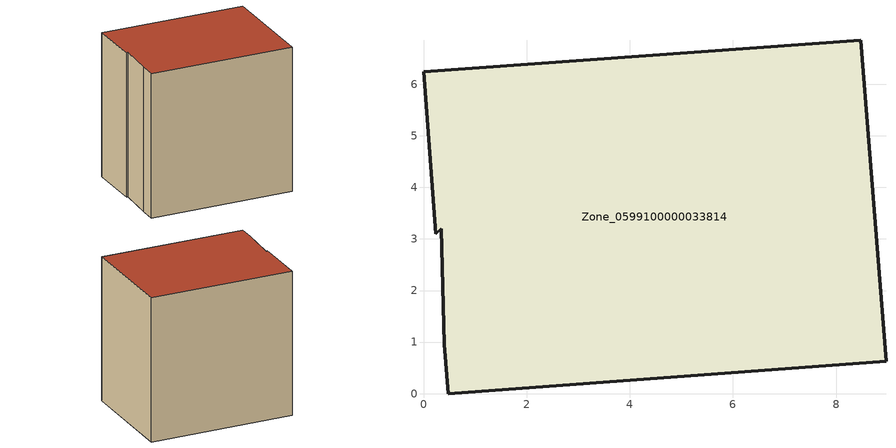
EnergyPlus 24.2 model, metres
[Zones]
Zone_0599100000033814
 floor ground (C_G): 0.41,0.96 0.35,3.2 0.24,3.1 0,6.24 8.48,6.85 8.97,0.63 0.48,0 z0
 wall outside (C_F): 8.97,0.63 8.48,6.85 0,6.24 0.24,3.1 0.35,3.2 0.41,0.96 0.48,0 8.97,0.63 z0:8.57
 roof outside (C_R): 0.35,3.2 0.41,0.96 0.48,0 8.97,0.63 8.48,6.85 0,6.24 0.24,3.1 z8.57
[BUILDING]
Pand.0599100000033814: North Axis=0; Terrain=City; Loads Convergence Tolerance Value=0.04; Temperature Convergence Tolerance Value=0.4; Solar Distribution=FullExterior; Maximum Number of Warmup Days=25; Minimum Number of Warmup Days=1
[Site:Location]
Rotterdam.The.Hague.AP_ZH_NLD Design_Conditions: Latitude=51.96; Longitude=4.45; Time Zone=1; Elevation=-4.5
[SITE:GROUNDTEMPERATURE:BUILDINGSURFACE]
18, 18, 18, 18, 18, 18, 18, 18, 18, 18, 18, 18
[MATERIAL] Thermal Absorptance=0.9; Solar Absorptance=0.7; Visible Absorptance=0.7
Name | Roughness | Thickness | Conductivity | Density | Specific Heat
G.TI.1946-1964 | MediumSmooth | 0.15 | 1 | 540 | 1210
F.TI.1946-1964 | Rough | 0.3 | 0.857143 | 1920 | 840
R.TI.1946-1964 | MediumRough | 0.2 | 0.277778 | 1500 | 1000
[CONSTRUCTION]
C_G: G.TI.1946-1964
C_F: F.TI.1946-1964
C_R: R.TI.1946-1964
[ZONE]
Zone_0599100000033814: Type=1; Multiplier=1; Ceiling Height=Autocalculate; Volume=Autocalculate; Floor Area=autocalculate; Part of Total Floor Area=Yes
[ZONEINFILTRATION:DESIGNFLOWRATE]
Infil_Zone_0599100000033814: Zone or ZoneList or Space or SpaceList=Zone_0599100000033814; Schedule=AlwaysOn; Design Flow Rate Calculation Method=Flow/Area; Flow Rate per Floor Area=0.003; Constant Term Coefficient=1; Temperature Term Coefficient=0; Velocity Term Coefficient=0; Velocity Squared Term Coefficient=0
[HVACTEMPLATE:ZONE:IDEALLOADSAIRSYSTEM]
Zone_0599100000033814: Maximum Heating Supply Air Temperature=50; Minimum Cooling Supply Air Temperature=13; Maximum Heating Supply Air Humidity Ratio=0.0156; Minimum Cooling Supply Air Humidity Ratio=0.0077; Heating Limit=NoLimit; Cooling Limit=NoLimit; Dehumidification Control Type=ConstantSensibleHeatRatio; Cooling Sensible Heat Ratio=0.7; Dehumidification Setpoint=60; Humidification Control Type=None; Humidification Setpoint=30; Outdoor Air Method=None; Outdoor Air Flow Rate per Person=0.00944; Outdoor Air Flow Rate per Zone Floor Area=0; Outdoor Air Flow Rate per Zone=0; Demand Controlled Ventilation Type=None; Outdoor Air Economizer Type=NoEconomizer; Heat Recovery Type=None; Sensible Heat Recovery Effectiveness=0.7; Latent Heat Recovery Effectiveness=0.65
[ZONECONTROL:THERMOSTAT]
ThermostatControl_Zone_0599100000033814: Zone or ZoneList=Zone_0599100000033814; Control Type Schedule=DualSetpointControlType; Control 1=Thermostat_Zone_0599100000033814; Temperature Difference Between Cutout And Setpoint=0
[THERMOSTATSETPOINT:DUALSETPOINT]
Thermostat_Zone_0599100000033814: Heating Setpoint Temperature Schedule=HeatingSetpoint_Zone_0599100000033814; Cooling Setpoint Temperature Schedule=CoolingSetpoint_Zone_0599100000033814
[SCHEDULE:COMPACT]
HeatingSetpoint_Zone_0599100000033814: Through: 12/31, For: AllDays, Until: 24:00, 21
CoolingSetpoint_Zone_0599100000033814: Through: 12/31, For: AllDays, Until: 24:00, 24
DualSetpointControlType: Through: 12/31, For: AllDays, Until: 24:00, 4
AlwaysOn: Through: 12/31, For: AllDays, Until: 24:00, 1
